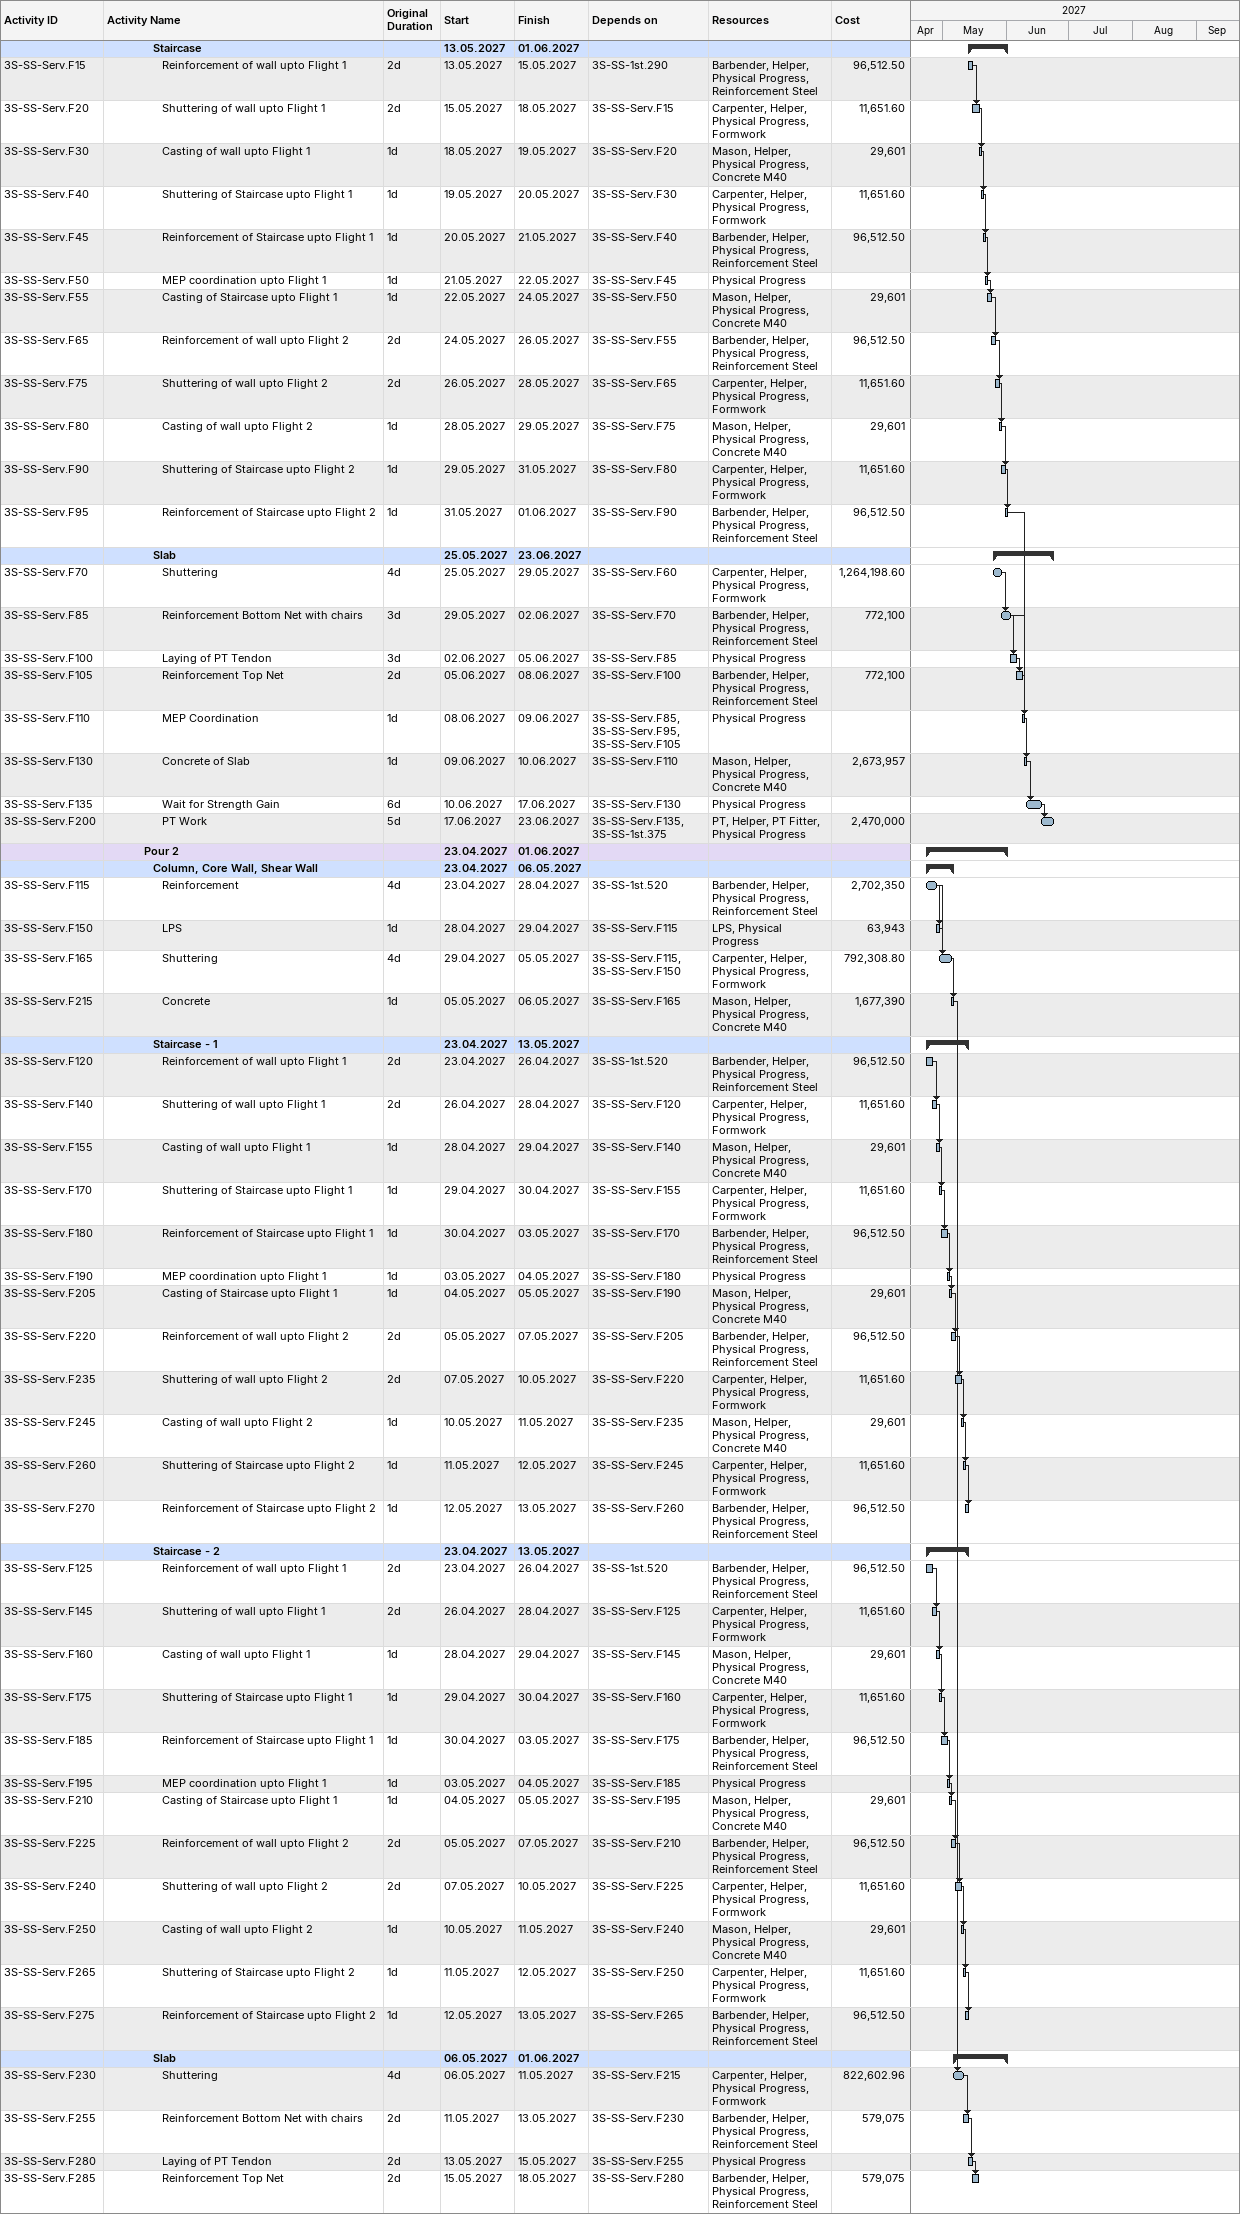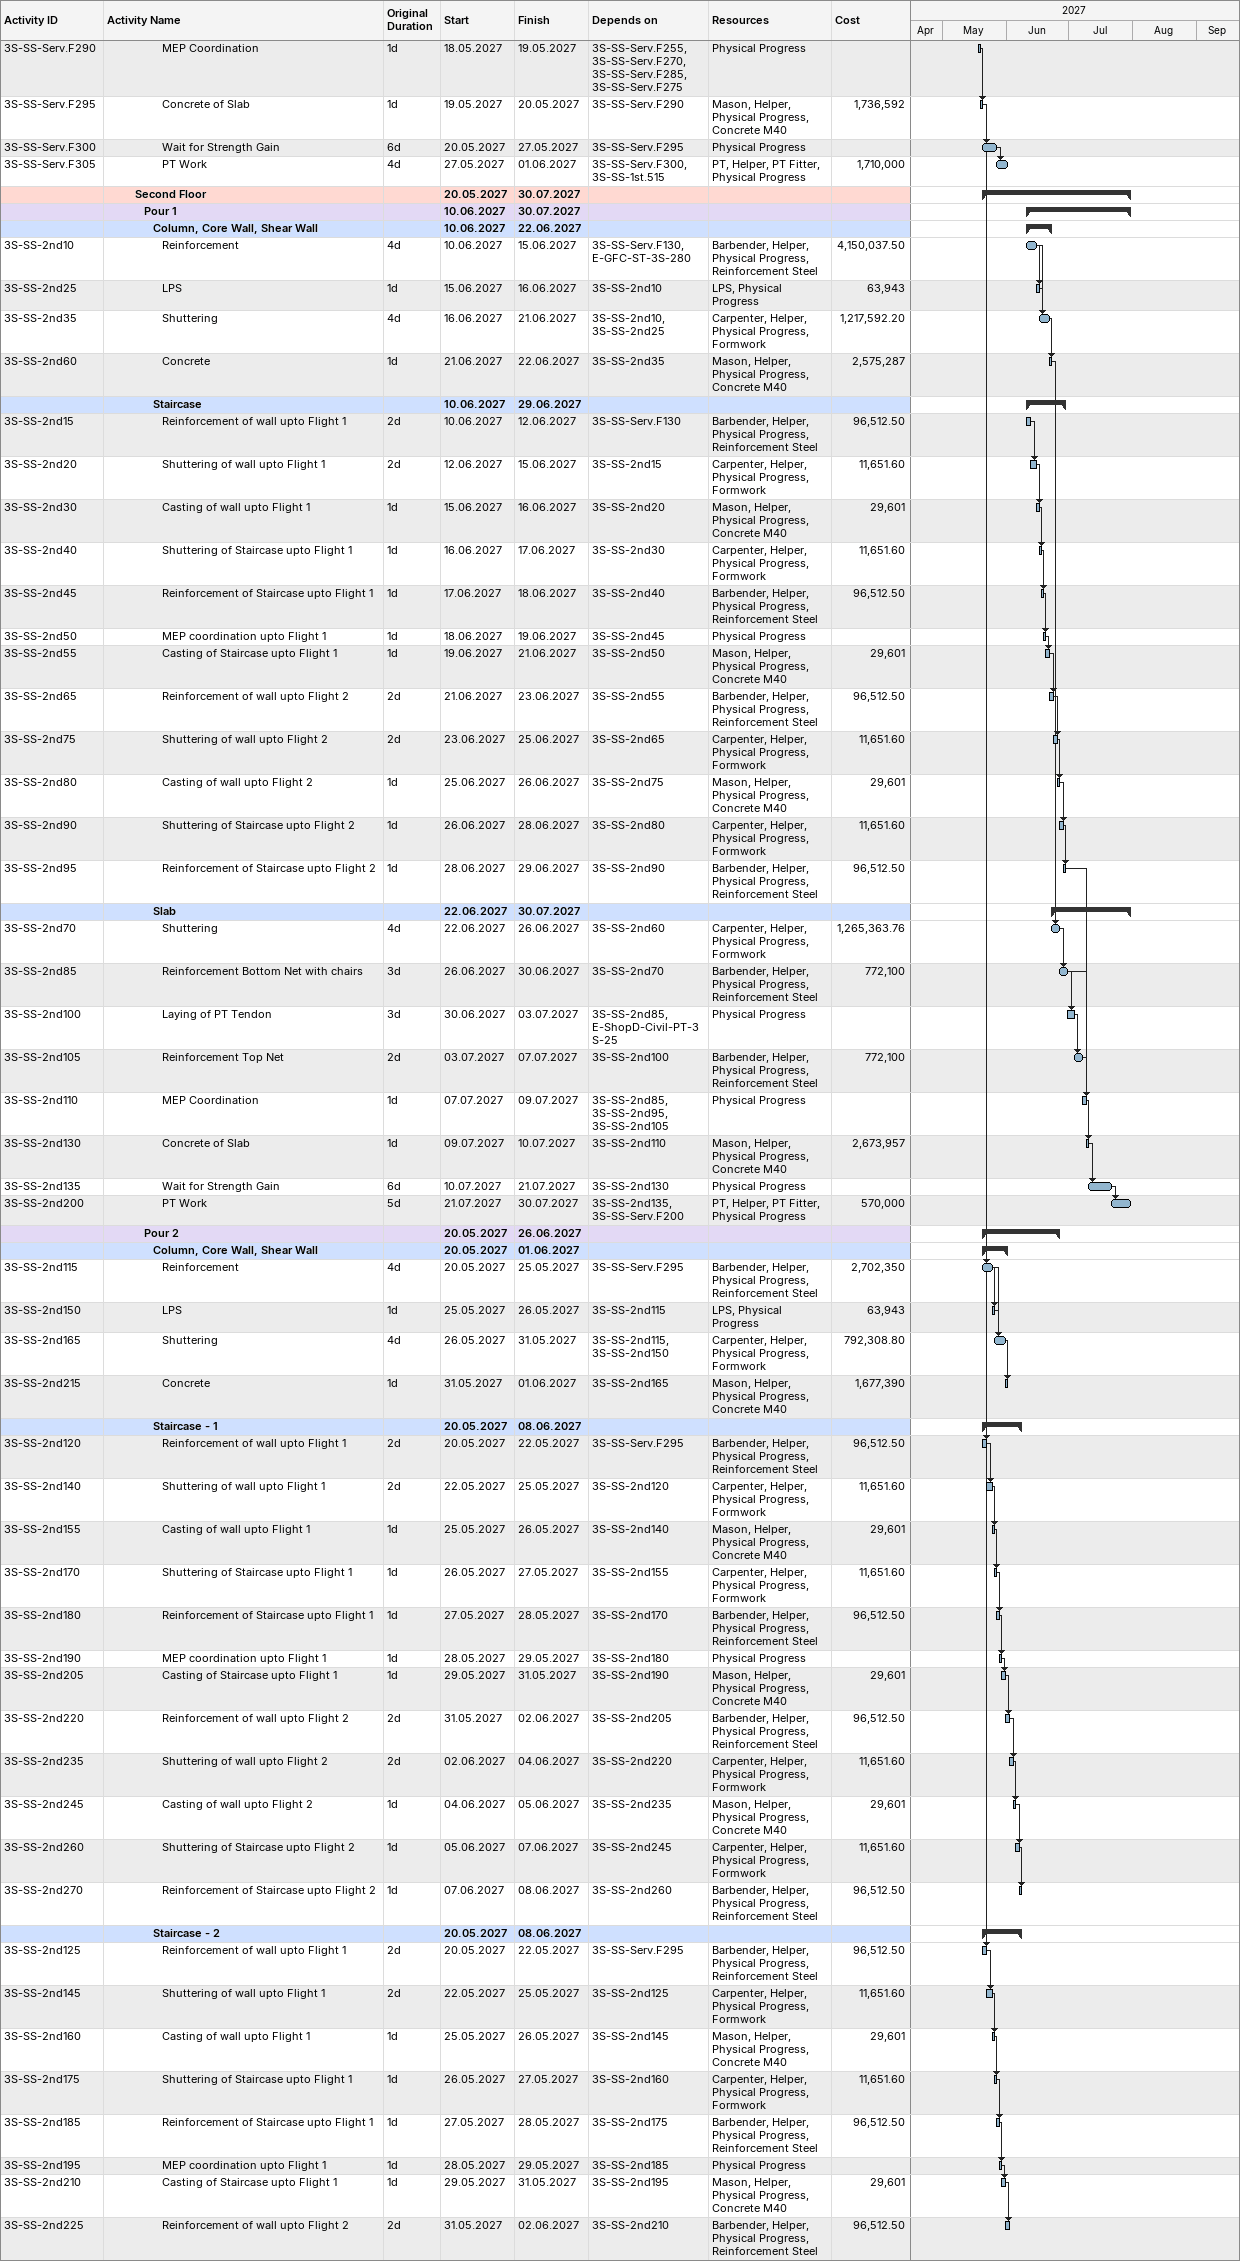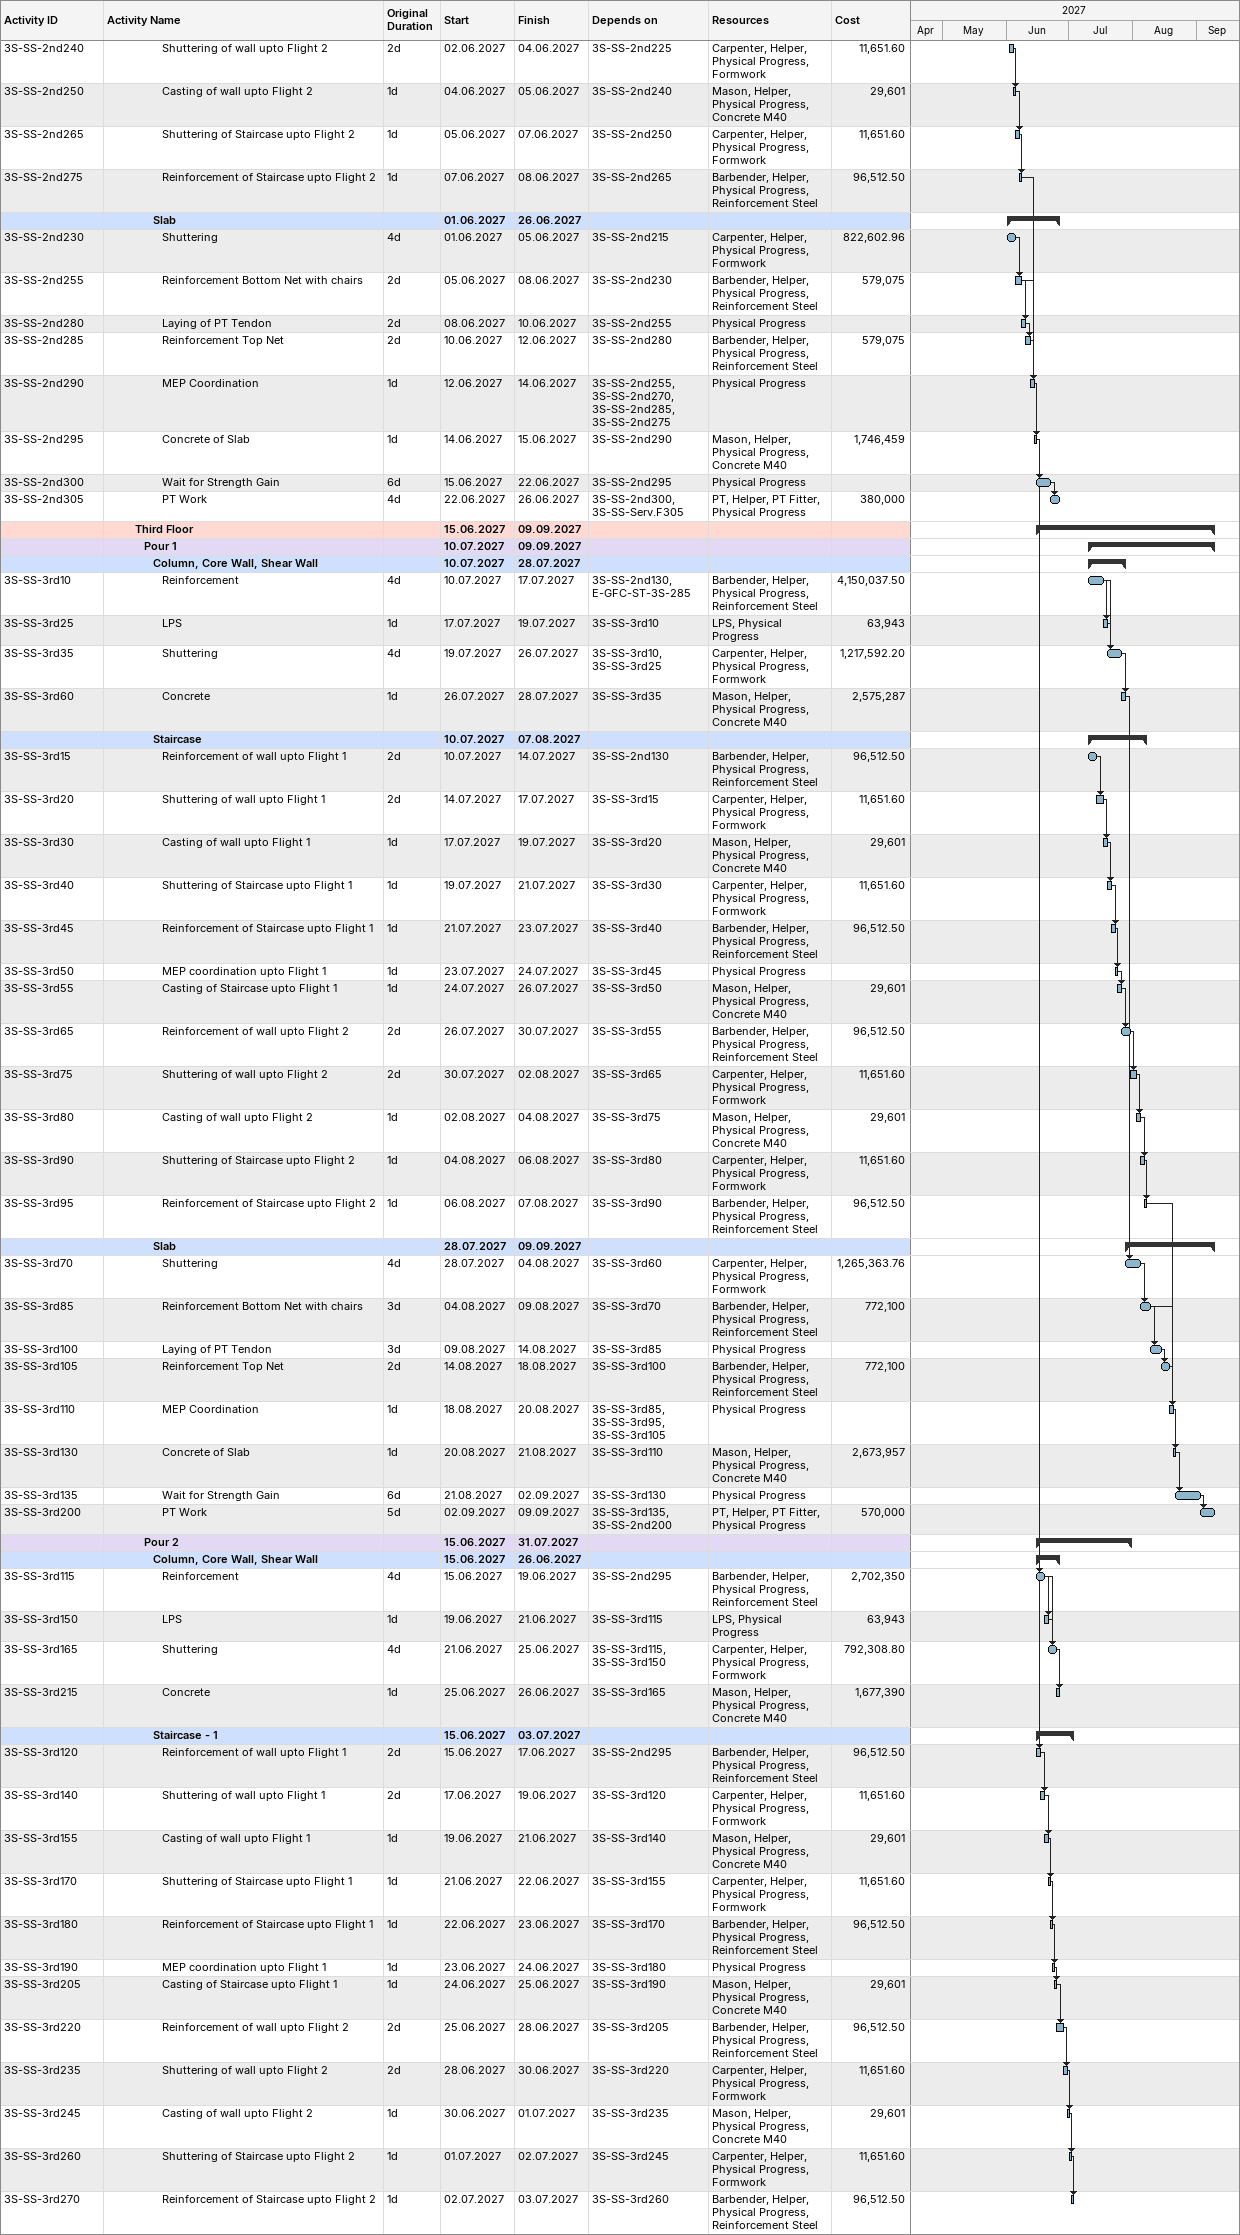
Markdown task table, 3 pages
| ID | Level | Task | Original duration | Start | Finish | Predecessors | Resources | Cost |
|---|---|---|---|---|---|---|---|---|
|  | 6 | **Staircase** |  | 2027-05-13 | 2027-06-01 |  |  |  |
| 3S-SS-Serv.F15 | 7 | Reinforcement of wall upto Flight 1 | 2d | 2027-05-13 | 2027-05-15 | 3S-SS-1st.290 | Barbender, Helper, Physical Progress, Reinforcement Steel | 96512.50 |
| 3S-SS-Serv.F20 | 7 | Shuttering of wall upto Flight 1 | 2d | 2027-05-15 | 2027-05-18 | 3S-SS-Serv.F15 | Carpenter, Helper, Physical Progress, Formwork | 11651.60 |
| 3S-SS-Serv.F30 | 7 | Casting of wall upto Flight 1 | 1d | 2027-05-18 | 2027-05-19 | 3S-SS-Serv.F20 | Mason, Helper, Physical Progress, Concrete M40 | 29601 |
| 3S-SS-Serv.F40 | 7 | Shuttering of Staircase upto Flight 1 | 1d | 2027-05-19 | 2027-05-20 | 3S-SS-Serv.F30 | Carpenter, Helper, Physical Progress, Formwork | 11651.60 |
| 3S-SS-Serv.F45 | 7 | Reinforcement of Staircase upto Flight 1 | 1d | 2027-05-20 | 2027-05-21 | 3S-SS-Serv.F40 | Barbender, Helper, Physical Progress, Reinforcement Steel | 96512.50 |
| 3S-SS-Serv.F50 | 7 | MEP coordination upto Flight 1 | 1d | 2027-05-21 | 2027-05-22 | 3S-SS-Serv.F45 | Physical Progress |  |
| 3S-SS-Serv.F55 | 7 | Casting of Staircase upto Flight 1 | 1d | 2027-05-22 | 2027-05-24 | 3S-SS-Serv.F50 | Mason, Helper, Physical Progress, Concrete M40 | 29601 |
| 3S-SS-Serv.F65 | 7 | Reinforcement of wall upto Flight 2 | 2d | 2027-05-24 | 2027-05-26 | 3S-SS-Serv.F55 | Barbender, Helper, Physical Progress, Reinforcement Steel | 96512.50 |
| 3S-SS-Serv.F75 | 7 | Shuttering of wall upto Flight 2 | 2d | 2027-05-26 | 2027-05-28 | 3S-SS-Serv.F65 | Carpenter, Helper, Physical Progress, Formwork | 11651.60 |
| 3S-SS-Serv.F80 | 7 | Casting of wall upto Flight 2 | 1d | 2027-05-28 | 2027-05-29 | 3S-SS-Serv.F75 | Mason, Helper, Physical Progress, Concrete M40 | 29601 |
| 3S-SS-Serv.F90 | 7 | Shuttering of Staircase upto Flight 2 | 1d | 2027-05-29 | 2027-05-31 | 3S-SS-Serv.F80 | Carpenter, Helper, Physical Progress, Formwork | 11651.60 |
| 3S-SS-Serv.F95 | 7 | Reinforcement of Staircase upto Flight 2 | 1d | 2027-05-31 | 2027-06-01 | 3S-SS-Serv.F90 | Barbender, Helper, Physical Progress, Reinforcement Steel | 96512.50 |
|  | 6 | **Slab** |  | 2027-05-25 | 2027-06-23 |  |  |  |
| 3S-SS-Serv.F70 | 7 | Shuttering | 4d | 2027-05-25 | 2027-05-29 | 3S-SS-Serv.F60 | Carpenter, Helper, Physical Progress, Formwork | 1264198.60 |
| 3S-SS-Serv.F85 | 7 | Reinforcement Bottom Net with chairs | 3d | 2027-05-29 | 2027-06-02 | 3S-SS-Serv.F70 | Barbender, Helper, Physical Progress, Reinforcement Steel | 772100 |
| 3S-SS-Serv.F100 | 7 | Laying of PT Tendon | 3d | 2027-06-02 | 2027-06-05 | 3S-SS-Serv.F85 | Physical Progress |  |
| 3S-SS-Serv.F105 | 7 | Reinforcement Top Net | 2d | 2027-06-05 | 2027-06-08 | 3S-SS-Serv.F100 | Barbender, Helper, Physical Progress, Reinforcement Steel | 772100 |
| 3S-SS-Serv.F110 | 7 | MEP Coordination | 1d | 2027-06-08 | 2027-06-09 | 3S-SS-Serv.F85, 3S-SS-Serv.F95, 3S-SS-Serv.F105 | Physical Progress |  |
| 3S-SS-Serv.F130 | 7 | Concrete of Slab | 1d | 2027-06-09 | 2027-06-10 | 3S-SS-Serv.F110 | Mason, Helper, Physical Progress, Concrete M40 | 2673957 |
| 3S-SS-Serv.F135 | 7 | Wait for Strength Gain | 6d | 2027-06-10 | 2027-06-17 | 3S-SS-Serv.F130 | Physical Progress |  |
| 3S-SS-Serv.F200 | 7 | PT Work | 5d | 2027-06-17 | 2027-06-23 | 3S-SS-Serv.F135, 3S-SS-1st.375 | PT, Helper, PT Fitter, Physical Progress | 2470000 |
|  | 5 | **Pour 2** |  | 2027-04-23 | 2027-06-01 |  |  |  |
|  | 6 | **Column, Core Wall, Shear Wall** |  | 2027-04-23 | 2027-05-06 |  |  |  |
| 3S-SS-Serv.F115 | 7 | Reinforcement | 4d | 2027-04-23 | 2027-04-28 | 3S-SS-1st.520 | Barbender, Helper, Physical Progress, Reinforcement Steel | 2702350 |
| 3S-SS-Serv.F150 | 7 | LPS | 1d | 2027-04-28 | 2027-04-29 | 3S-SS-Serv.F115 | LPS, Physical Progress | 63943 |
| 3S-SS-Serv.F165 | 7 | Shuttering | 4d | 2027-04-29 | 2027-05-05 | 3S-SS-Serv.F115, 3S-SS-Serv.F150 | Carpenter, Helper, Physical Progress, Formwork | 792308.80 |
| 3S-SS-Serv.F215 | 7 | Concrete | 1d | 2027-05-05 | 2027-05-06 | 3S-SS-Serv.F165 | Mason, Helper, Physical Progress, Concrete M40 | 1677390 |
|  | 6 | **Staircase - 1** |  | 2027-04-23 | 2027-05-13 |  |  |  |
| 3S-SS-Serv.F120 | 7 | Reinforcement of wall upto Flight 1 | 2d | 2027-04-23 | 2027-04-26 | 3S-SS-1st.520 | Barbender, Helper, Physical Progress, Reinforcement Steel | 96512.50 |
| 3S-SS-Serv.F140 | 7 | Shuttering of wall upto Flight 1 | 2d | 2027-04-26 | 2027-04-28 | 3S-SS-Serv.F120 | Carpenter, Helper, Physical Progress, Formwork | 11651.60 |
| 3S-SS-Serv.F155 | 7 | Casting of wall upto Flight 1 | 1d | 2027-04-28 | 2027-04-29 | 3S-SS-Serv.F140 | Mason, Helper, Physical Progress, Concrete M40 | 29601 |
| 3S-SS-Serv.F170 | 7 | Shuttering of Staircase upto Flight 1 | 1d | 2027-04-29 | 2027-04-30 | 3S-SS-Serv.F155 | Carpenter, Helper, Physical Progress, Formwork | 11651.60 |
| 3S-SS-Serv.F180 | 7 | Reinforcement of Staircase upto Flight 1 | 1d | 2027-04-30 | 2027-05-03 | 3S-SS-Serv.F170 | Barbender, Helper, Physical Progress, Reinforcement Steel | 96512.50 |
| 3S-SS-Serv.F190 | 7 | MEP coordination upto Flight 1 | 1d | 2027-05-03 | 2027-05-04 | 3S-SS-Serv.F180 | Physical Progress |  |
| 3S-SS-Serv.F205 | 7 | Casting of Staircase upto Flight 1 | 1d | 2027-05-04 | 2027-05-05 | 3S-SS-Serv.F190 | Mason, Helper, Physical Progress, Concrete M40 | 29601 |
| 3S-SS-Serv.F220 | 7 | Reinforcement of wall upto Flight 2 | 2d | 2027-05-05 | 2027-05-07 | 3S-SS-Serv.F205 | Barbender, Helper, Physical Progress, Reinforcement Steel | 96512.50 |
| 3S-SS-Serv.F235 | 7 | Shuttering of wall upto Flight 2 | 2d | 2027-05-07 | 2027-05-10 | 3S-SS-Serv.F220 | Carpenter, Helper, Physical Progress, Formwork | 11651.60 |
| 3S-SS-Serv.F245 | 7 | Casting of wall upto Flight 2 | 1d | 2027-05-10 | 2027-05-11 | 3S-SS-Serv.F235 | Mason, Helper, Physical Progress, Concrete M40 | 29601 |
| 3S-SS-Serv.F260 | 7 | Shuttering of Staircase upto Flight 2 | 1d | 2027-05-11 | 2027-05-12 | 3S-SS-Serv.F245 | Carpenter, Helper, Physical Progress, Formwork | 11651.60 |
| 3S-SS-Serv.F270 | 7 | Reinforcement of Staircase upto Flight 2 | 1d | 2027-05-12 | 2027-05-13 | 3S-SS-Serv.F260 | Barbender, Helper, Physical Progress, Reinforcement Steel | 96512.50 |
|  | 6 | **Staircase - 2** |  | 2027-04-23 | 2027-05-13 |  |  |  |
| 3S-SS-Serv.F125 | 7 | Reinforcement of wall upto Flight 1 | 2d | 2027-04-23 | 2027-04-26 | 3S-SS-1st.520 | Barbender, Helper, Physical Progress, Reinforcement Steel | 96512.50 |
| 3S-SS-Serv.F145 | 7 | Shuttering of wall upto Flight 1 | 2d | 2027-04-26 | 2027-04-28 | 3S-SS-Serv.F125 | Carpenter, Helper, Physical Progress, Formwork | 11651.60 |
| 3S-SS-Serv.F160 | 7 | Casting of wall upto Flight 1 | 1d | 2027-04-28 | 2027-04-29 | 3S-SS-Serv.F145 | Mason, Helper, Physical Progress, Concrete M40 | 29601 |
| 3S-SS-Serv.F175 | 7 | Shuttering of Staircase upto Flight 1 | 1d | 2027-04-29 | 2027-04-30 | 3S-SS-Serv.F160 | Carpenter, Helper, Physical Progress, Formwork | 11651.60 |
| 3S-SS-Serv.F185 | 7 | Reinforcement of Staircase upto Flight 1 | 1d | 2027-04-30 | 2027-05-03 | 3S-SS-Serv.F175 | Barbender, Helper, Physical Progress, Reinforcement Steel | 96512.50 |
| 3S-SS-Serv.F195 | 7 | MEP coordination upto Flight 1 | 1d | 2027-05-03 | 2027-05-04 | 3S-SS-Serv.F185 | Physical Progress |  |
| 3S-SS-Serv.F210 | 7 | Casting of Staircase upto Flight 1 | 1d | 2027-05-04 | 2027-05-05 | 3S-SS-Serv.F195 | Mason, Helper, Physical Progress, Concrete M40 | 29601 |
| 3S-SS-Serv.F225 | 7 | Reinforcement of wall upto Flight 2 | 2d | 2027-05-05 | 2027-05-07 | 3S-SS-Serv.F210 | Barbender, Helper, Physical Progress, Reinforcement Steel | 96512.50 |
| 3S-SS-Serv.F240 | 7 | Shuttering of wall upto Flight 2 | 2d | 2027-05-07 | 2027-05-10 | 3S-SS-Serv.F225 | Carpenter, Helper, Physical Progress, Formwork | 11651.60 |
| 3S-SS-Serv.F250 | 7 | Casting of wall upto Flight 2 | 1d | 2027-05-10 | 2027-05-11 | 3S-SS-Serv.F240 | Mason, Helper, Physical Progress, Concrete M40 | 29601 |
| 3S-SS-Serv.F265 | 7 | Shuttering of Staircase upto Flight 2 | 1d | 2027-05-11 | 2027-05-12 | 3S-SS-Serv.F250 | Carpenter, Helper, Physical Progress, Formwork | 11651.60 |
| 3S-SS-Serv.F275 | 7 | Reinforcement of Staircase upto Flight 2 | 1d | 2027-05-12 | 2027-05-13 | 3S-SS-Serv.F265 | Barbender, Helper, Physical Progress, Reinforcement Steel | 96512.50 |
|  | 6 | **Slab** |  | 2027-05-06 | 2027-06-01 |  |  |  |
| 3S-SS-Serv.F230 | 7 | Shuttering | 4d | 2027-05-06 | 2027-05-11 | 3S-SS-Serv.F215 | Carpenter, Helper, Physical Progress, Formwork | 822602.96 |
| 3S-SS-Serv.F255 | 7 | Reinforcement Bottom Net with chairs | 2d | 2027-05-11 | 2027-05-13 | 3S-SS-Serv.F230 | Barbender, Helper, Physical Progress, Reinforcement Steel | 579075 |
| 3S-SS-Serv.F280 | 7 | Laying of PT Tendon | 2d | 2027-05-13 | 2027-05-15 | 3S-SS-Serv.F255 | Physical Progress |  |
| 3S-SS-Serv.F285 | 7 | Reinforcement Top Net | 2d | 2027-05-15 | 2027-05-18 | 3S-SS-Serv.F280 | Barbender, Helper, Physical Progress, Reinforcement Steel | 579075 |
| 3S-SS-Serv.F290 | 7 | MEP Coordination | 1d | 2027-05-18 | 2027-05-19 | 3S-SS-Serv.F255, 3S-SS-Serv.F270, 3S-SS-Serv.F285, 3S-SS-Serv.F275 | Physical Progress |  |
| 3S-SS-Serv.F295 | 7 | Concrete of Slab | 1d | 2027-05-19 | 2027-05-20 | 3S-SS-Serv.F290 | Mason, Helper, Physical Progress, Concrete M40 | 1736592 |
| 3S-SS-Serv.F300 | 7 | Wait for Strength Gain | 6d | 2027-05-20 | 2027-05-27 | 3S-SS-Serv.F295 | Physical Progress |  |
| 3S-SS-Serv.F305 | 7 | PT Work | 4d | 2027-05-27 | 2027-06-01 | 3S-SS-Serv.F300, 3S-SS-1st.515 | PT, Helper, PT Fitter, Physical Progress | 1710000 |
|  | 4 | **Second Floor** |  | 2027-05-20 | 2027-07-30 |  |  |  |
|  | 5 | **Pour 1** |  | 2027-06-10 | 2027-07-30 |  |  |  |
|  | 6 | **Column, Core Wall, Shear Wall** |  | 2027-06-10 | 2027-06-22 |  |  |  |
| 3S-SS-2nd10 | 7 | Reinforcement | 4d | 2027-06-10 | 2027-06-15 | 3S-SS-Serv.F130, E-GFC-ST-3S-280 | Barbender, Helper, Physical Progress, Reinforcement Steel | 4150037.50 |
| 3S-SS-2nd25 | 7 | LPS | 1d | 2027-06-15 | 2027-06-16 | 3S-SS-2nd10 | LPS, Physical Progress | 63943 |
| 3S-SS-2nd35 | 7 | Shuttering | 4d | 2027-06-16 | 2027-06-21 | 3S-SS-2nd10, 3S-SS-2nd25 | Carpenter, Helper, Physical Progress, Formwork | 1217592.20 |
| 3S-SS-2nd60 | 7 | Concrete | 1d | 2027-06-21 | 2027-06-22 | 3S-SS-2nd35 | Mason, Helper, Physical Progress, Concrete M40 | 2575287 |
|  | 6 | **Staircase** |  | 2027-06-10 | 2027-06-29 |  |  |  |
| 3S-SS-2nd15 | 7 | Reinforcement of wall upto Flight 1 | 2d | 2027-06-10 | 2027-06-12 | 3S-SS-Serv.F130 | Barbender, Helper, Physical Progress, Reinforcement Steel | 96512.50 |
| 3S-SS-2nd20 | 7 | Shuttering of wall upto Flight 1 | 2d | 2027-06-12 | 2027-06-15 | 3S-SS-2nd15 | Carpenter, Helper, Physical Progress, Formwork | 11651.60 |
| 3S-SS-2nd30 | 7 | Casting of wall upto Flight 1 | 1d | 2027-06-15 | 2027-06-16 | 3S-SS-2nd20 | Mason, Helper, Physical Progress, Concrete M40 | 29601 |
| 3S-SS-2nd40 | 7 | Shuttering of Staircase upto Flight 1 | 1d | 2027-06-16 | 2027-06-17 | 3S-SS-2nd30 | Carpenter, Helper, Physical Progress, Formwork | 11651.60 |
| 3S-SS-2nd45 | 7 | Reinforcement of Staircase upto Flight 1 | 1d | 2027-06-17 | 2027-06-18 | 3S-SS-2nd40 | Barbender, Helper, Physical Progress, Reinforcement Steel | 96512.50 |
| 3S-SS-2nd50 | 7 | MEP coordination upto Flight 1 | 1d | 2027-06-18 | 2027-06-19 | 3S-SS-2nd45 | Physical Progress |  |
| 3S-SS-2nd55 | 7 | Casting of Staircase upto Flight 1 | 1d | 2027-06-19 | 2027-06-21 | 3S-SS-2nd50 | Mason, Helper, Physical Progress, Concrete M40 | 29601 |
| 3S-SS-2nd65 | 7 | Reinforcement of wall upto Flight 2 | 2d | 2027-06-21 | 2027-06-23 | 3S-SS-2nd55 | Barbender, Helper, Physical Progress, Reinforcement Steel | 96512.50 |
| 3S-SS-2nd75 | 7 | Shuttering of wall upto Flight 2 | 2d | 2027-06-23 | 2027-06-25 | 3S-SS-2nd65 | Carpenter, Helper, Physical Progress, Formwork | 11651.60 |
| 3S-SS-2nd80 | 7 | Casting of wall upto Flight 2 | 1d | 2027-06-25 | 2027-06-26 | 3S-SS-2nd75 | Mason, Helper, Physical Progress, Concrete M40 | 29601 |
| 3S-SS-2nd90 | 7 | Shuttering of Staircase upto Flight 2 | 1d | 2027-06-26 | 2027-06-28 | 3S-SS-2nd80 | Carpenter, Helper, Physical Progress, Formwork | 11651.60 |
| 3S-SS-2nd95 | 7 | Reinforcement of Staircase upto Flight 2 | 1d | 2027-06-28 | 2027-06-29 | 3S-SS-2nd90 | Barbender, Helper, Physical Progress, Reinforcement Steel | 96512.50 |
|  | 6 | **Slab** |  | 2027-06-22 | 2027-07-30 |  |  |  |
| 3S-SS-2nd70 | 7 | Shuttering | 4d | 2027-06-22 | 2027-06-26 | 3S-SS-2nd60 | Carpenter, Helper, Physical Progress, Formwork | 1265363.76 |
| 3S-SS-2nd85 | 7 | Reinforcement Bottom Net with chairs | 3d | 2027-06-26 | 2027-06-30 | 3S-SS-2nd70 | Barbender, Helper, Physical Progress, Reinforcement Steel | 772100 |
| 3S-SS-2nd100 | 7 | Laying of PT Tendon | 3d | 2027-06-30 | 2027-07-03 | 3S-SS-2nd85, E-ShopD-Civil-PT-3S-25 | Physical Progress |  |
| 3S-SS-2nd105 | 7 | Reinforcement Top Net | 2d | 2027-07-03 | 2027-07-07 | 3S-SS-2nd100 | Barbender, Helper, Physical Progress, Reinforcement Steel | 772100 |
| 3S-SS-2nd110 | 7 | MEP Coordination | 1d | 2027-07-07 | 2027-07-09 | 3S-SS-2nd85, 3S-SS-2nd95, 3S-SS-2nd105 | Physical Progress |  |
| 3S-SS-2nd130 | 7 | Concrete of Slab | 1d | 2027-07-09 | 2027-07-10 | 3S-SS-2nd110 | Mason, Helper, Physical Progress, Concrete M40 | 2673957 |
| 3S-SS-2nd135 | 7 | Wait for Strength Gain | 6d | 2027-07-10 | 2027-07-21 | 3S-SS-2nd130 | Physical Progress |  |
| 3S-SS-2nd200 | 7 | PT Work | 5d | 2027-07-21 | 2027-07-30 | 3S-SS-2nd135, 3S-SS-Serv.F200 | PT, Helper, PT Fitter, Physical Progress | 570000 |
|  | 5 | **Pour 2** |  | 2027-05-20 | 2027-06-26 |  |  |  |
|  | 6 | **Column, Core Wall, Shear Wall** |  | 2027-05-20 | 2027-06-01 |  |  |  |
| 3S-SS-2nd115 | 7 | Reinforcement | 4d | 2027-05-20 | 2027-05-25 | 3S-SS-Serv.F295 | Barbender, Helper, Physical Progress, Reinforcement Steel | 2702350 |
| 3S-SS-2nd150 | 7 | LPS | 1d | 2027-05-25 | 2027-05-26 | 3S-SS-2nd115 | LPS, Physical Progress | 63943 |
| 3S-SS-2nd165 | 7 | Shuttering | 4d | 2027-05-26 | 2027-05-31 | 3S-SS-2nd115, 3S-SS-2nd150 | Carpenter, Helper, Physical Progress, Formwork | 792308.80 |
| 3S-SS-2nd215 | 7 | Concrete | 1d | 2027-05-31 | 2027-06-01 | 3S-SS-2nd165 | Mason, Helper, Physical Progress, Concrete M40 | 1677390 |
|  | 6 | **Staircase - 1** |  | 2027-05-20 | 2027-06-08 |  |  |  |
| 3S-SS-2nd120 | 7 | Reinforcement of wall upto Flight 1 | 2d | 2027-05-20 | 2027-05-22 | 3S-SS-Serv.F295 | Barbender, Helper, Physical Progress, Reinforcement Steel | 96512.50 |
| 3S-SS-2nd140 | 7 | Shuttering of wall upto Flight 1 | 2d | 2027-05-22 | 2027-05-25 | 3S-SS-2nd120 | Carpenter, Helper, Physical Progress, Formwork | 11651.60 |
| 3S-SS-2nd155 | 7 | Casting of wall upto Flight 1 | 1d | 2027-05-25 | 2027-05-26 | 3S-SS-2nd140 | Mason, Helper, Physical Progress, Concrete M40 | 29601 |
| 3S-SS-2nd170 | 7 | Shuttering of Staircase upto Flight 1 | 1d | 2027-05-26 | 2027-05-27 | 3S-SS-2nd155 | Carpenter, Helper, Physical Progress, Formwork | 11651.60 |
| 3S-SS-2nd180 | 7 | Reinforcement of Staircase upto Flight 1 | 1d | 2027-05-27 | 2027-05-28 | 3S-SS-2nd170 | Barbender, Helper, Physical Progress, Reinforcement Steel | 96512.50 |
| 3S-SS-2nd190 | 7 | MEP coordination upto Flight 1 | 1d | 2027-05-28 | 2027-05-29 | 3S-SS-2nd180 | Physical Progress |  |
| 3S-SS-2nd205 | 7 | Casting of Staircase upto Flight 1 | 1d | 2027-05-29 | 2027-05-31 | 3S-SS-2nd190 | Mason, Helper, Physical Progress, Concrete M40 | 29601 |
| 3S-SS-2nd220 | 7 | Reinforcement of wall upto Flight 2 | 2d | 2027-05-31 | 2027-06-02 | 3S-SS-2nd205 | Barbender, Helper, Physical Progress, Reinforcement Steel | 96512.50 |
| 3S-SS-2nd235 | 7 | Shuttering of wall upto Flight 2 | 2d | 2027-06-02 | 2027-06-04 | 3S-SS-2nd220 | Carpenter, Helper, Physical Progress, Formwork | 11651.60 |
| 3S-SS-2nd245 | 7 | Casting of wall upto Flight 2 | 1d | 2027-06-04 | 2027-06-05 | 3S-SS-2nd235 | Mason, Helper, Physical Progress, Concrete M40 | 29601 |
| 3S-SS-2nd260 | 7 | Shuttering of Staircase upto Flight 2 | 1d | 2027-06-05 | 2027-06-07 | 3S-SS-2nd245 | Carpenter, Helper, Physical Progress, Formwork | 11651.60 |
| 3S-SS-2nd270 | 7 | Reinforcement of Staircase upto Flight 2 | 1d | 2027-06-07 | 2027-06-08 | 3S-SS-2nd260 | Barbender, Helper, Physical Progress, Reinforcement Steel | 96512.50 |
|  | 6 | **Staircase - 2** |  | 2027-05-20 | 2027-06-08 |  |  |  |
| 3S-SS-2nd125 | 7 | Reinforcement of wall upto Flight 1 | 2d | 2027-05-20 | 2027-05-22 | 3S-SS-Serv.F295 | Barbender, Helper, Physical Progress, Reinforcement Steel | 96512.50 |
| 3S-SS-2nd145 | 7 | Shuttering of wall upto Flight 1 | 2d | 2027-05-22 | 2027-05-25 | 3S-SS-2nd125 | Carpenter, Helper, Physical Progress, Formwork | 11651.60 |
| 3S-SS-2nd160 | 7 | Casting of wall upto Flight 1 | 1d | 2027-05-25 | 2027-05-26 | 3S-SS-2nd145 | Mason, Helper, Physical Progress, Concrete M40 | 29601 |
| 3S-SS-2nd175 | 7 | Shuttering of Staircase upto Flight 1 | 1d | 2027-05-26 | 2027-05-27 | 3S-SS-2nd160 | Carpenter, Helper, Physical Progress, Formwork | 11651.60 |
| 3S-SS-2nd185 | 7 | Reinforcement of Staircase upto Flight 1 | 1d | 2027-05-27 | 2027-05-28 | 3S-SS-2nd175 | Barbender, Helper, Physical Progress, Reinforcement Steel | 96512.50 |
| 3S-SS-2nd195 | 7 | MEP coordination upto Flight 1 | 1d | 2027-05-28 | 2027-05-29 | 3S-SS-2nd185 | Physical Progress |  |
| 3S-SS-2nd210 | 7 | Casting of Staircase upto Flight 1 | 1d | 2027-05-29 | 2027-05-31 | 3S-SS-2nd195 | Mason, Helper, Physical Progress, Concrete M40 | 29601 |
| 3S-SS-2nd225 | 7 | Reinforcement of wall upto Flight 2 | 2d | 2027-05-31 | 2027-06-02 | 3S-SS-2nd210 | Barbender, Helper, Physical Progress, Reinforcement Steel | 96512.50 |
| 3S-SS-2nd240 | 7 | Shuttering of wall upto Flight 2 | 2d | 2027-06-02 | 2027-06-04 | 3S-SS-2nd225 | Carpenter, Helper, Physical Progress, Formwork | 11651.60 |
| 3S-SS-2nd250 | 7 | Casting of wall upto Flight 2 | 1d | 2027-06-04 | 2027-06-05 | 3S-SS-2nd240 | Mason, Helper, Physical Progress, Concrete M40 | 29601 |
| 3S-SS-2nd265 | 7 | Shuttering of Staircase upto Flight 2 | 1d | 2027-06-05 | 2027-06-07 | 3S-SS-2nd250 | Carpenter, Helper, Physical Progress, Formwork | 11651.60 |
| 3S-SS-2nd275 | 7 | Reinforcement of Staircase upto Flight 2 | 1d | 2027-06-07 | 2027-06-08 | 3S-SS-2nd265 | Barbender, Helper, Physical Progress, Reinforcement Steel | 96512.50 |
|  | 6 | **Slab** |  | 2027-06-01 | 2027-06-26 |  |  |  |
| 3S-SS-2nd230 | 7 | Shuttering | 4d | 2027-06-01 | 2027-06-05 | 3S-SS-2nd215 | Carpenter, Helper, Physical Progress, Formwork | 822602.96 |
| 3S-SS-2nd255 | 7 | Reinforcement Bottom Net with chairs | 2d | 2027-06-05 | 2027-06-08 | 3S-SS-2nd230 | Barbender, Helper, Physical Progress, Reinforcement Steel | 579075 |
| 3S-SS-2nd280 | 7 | Laying of PT Tendon | 2d | 2027-06-08 | 2027-06-10 | 3S-SS-2nd255 | Physical Progress |  |
| 3S-SS-2nd285 | 7 | Reinforcement Top Net | 2d | 2027-06-10 | 2027-06-12 | 3S-SS-2nd280 | Barbender, Helper, Physical Progress, Reinforcement Steel | 579075 |
| 3S-SS-2nd290 | 7 | MEP Coordination | 1d | 2027-06-12 | 2027-06-14 | 3S-SS-2nd255, 3S-SS-2nd270, 3S-SS-2nd285, 3S-SS-2nd275 | Physical Progress |  |
| 3S-SS-2nd295 | 7 | Concrete of Slab | 1d | 2027-06-14 | 2027-06-15 | 3S-SS-2nd290 | Mason, Helper, Physical Progress, Concrete M40 | 1746459 |
| 3S-SS-2nd300 | 7 | Wait for Strength Gain | 6d | 2027-06-15 | 2027-06-22 | 3S-SS-2nd295 | Physical Progress |  |
| 3S-SS-2nd305 | 7 | PT Work | 4d | 2027-06-22 | 2027-06-26 | 3S-SS-2nd300, 3S-SS-Serv.F305 | PT, Helper, PT Fitter, Physical Progress | 380000 |
|  | 4 | **Third Floor** |  | 2027-06-15 | 2027-09-09 |  |  |  |
|  | 5 | **Pour 1** |  | 2027-07-10 | 2027-09-09 |  |  |  |
|  | 6 | **Column, Core Wall, Shear Wall** |  | 2027-07-10 | 2027-07-28 |  |  |  |
| 3S-SS-3rd10 | 7 | Reinforcement | 4d | 2027-07-10 | 2027-07-17 | 3S-SS-2nd130, E-GFC-ST-3S-285 | Barbender, Helper, Physical Progress, Reinforcement Steel | 4150037.50 |
| 3S-SS-3rd25 | 7 | LPS | 1d | 2027-07-17 | 2027-07-19 | 3S-SS-3rd10 | LPS, Physical Progress | 63943 |
| 3S-SS-3rd35 | 7 | Shuttering | 4d | 2027-07-19 | 2027-07-26 | 3S-SS-3rd10, 3S-SS-3rd25 | Carpenter, Helper, Physical Progress, Formwork | 1217592.20 |
| 3S-SS-3rd60 | 7 | Concrete | 1d | 2027-07-26 | 2027-07-28 | 3S-SS-3rd35 | Mason, Helper, Physical Progress, Concrete M40 | 2575287 |
|  | 6 | **Staircase** |  | 2027-07-10 | 2027-08-07 |  |  |  |
| 3S-SS-3rd15 | 7 | Reinforcement of wall upto Flight 1 | 2d | 2027-07-10 | 2027-07-14 | 3S-SS-2nd130 | Barbender, Helper, Physical Progress, Reinforcement Steel | 96512.50 |
| 3S-SS-3rd20 | 7 | Shuttering of wall upto Flight 1 | 2d | 2027-07-14 | 2027-07-17 | 3S-SS-3rd15 | Carpenter, Helper, Physical Progress, Formwork | 11651.60 |
| 3S-SS-3rd30 | 7 | Casting of wall upto Flight 1 | 1d | 2027-07-17 | 2027-07-19 | 3S-SS-3rd20 | Mason, Helper, Physical Progress, Concrete M40 | 29601 |
| 3S-SS-3rd40 | 7 | Shuttering of Staircase upto Flight 1 | 1d | 2027-07-19 | 2027-07-21 | 3S-SS-3rd30 | Carpenter, Helper, Physical Progress, Formwork | 11651.60 |
| 3S-SS-3rd45 | 7 | Reinforcement of Staircase upto Flight 1 | 1d | 2027-07-21 | 2027-07-23 | 3S-SS-3rd40 | Barbender, Helper, Physical Progress, Reinforcement Steel | 96512.50 |
| 3S-SS-3rd50 | 7 | MEP coordination upto Flight 1 | 1d | 2027-07-23 | 2027-07-24 | 3S-SS-3rd45 | Physical Progress |  |
| 3S-SS-3rd55 | 7 | Casting of Staircase upto Flight 1 | 1d | 2027-07-24 | 2027-07-26 | 3S-SS-3rd50 | Mason, Helper, Physical Progress, Concrete M40 | 29601 |
| 3S-SS-3rd65 | 7 | Reinforcement of wall upto Flight 2 | 2d | 2027-07-26 | 2027-07-30 | 3S-SS-3rd55 | Barbender, Helper, Physical Progress, Reinforcement Steel | 96512.50 |
| 3S-SS-3rd75 | 7 | Shuttering of wall upto Flight 2 | 2d | 2027-07-30 | 2027-08-02 | 3S-SS-3rd65 | Carpenter, Helper, Physical Progress, Formwork | 11651.60 |
| 3S-SS-3rd80 | 7 | Casting of wall upto Flight 2 | 1d | 2027-08-02 | 2027-08-04 | 3S-SS-3rd75 | Mason, Helper, Physical Progress, Concrete M40 | 29601 |
| 3S-SS-3rd90 | 7 | Shuttering of Staircase upto Flight 2 | 1d | 2027-08-04 | 2027-08-06 | 3S-SS-3rd80 | Carpenter, Helper, Physical Progress, Formwork | 11651.60 |
| 3S-SS-3rd95 | 7 | Reinforcement of Staircase upto Flight 2 | 1d | 2027-08-06 | 2027-08-07 | 3S-SS-3rd90 | Barbender, Helper, Physical Progress, Reinforcement Steel | 96512.50 |
|  | 6 | **Slab** |  | 2027-07-28 | 2027-09-09 |  |  |  |
| 3S-SS-3rd70 | 7 | Shuttering | 4d | 2027-07-28 | 2027-08-04 | 3S-SS-3rd60 | Carpenter, Helper, Physical Progress, Formwork | 1265363.76 |
| 3S-SS-3rd85 | 7 | Reinforcement Bottom Net with chairs | 3d | 2027-08-04 | 2027-08-09 | 3S-SS-3rd70 | Barbender, Helper, Physical Progress, Reinforcement Steel | 772100 |
| 3S-SS-3rd100 | 7 | Laying of PT Tendon | 3d | 2027-08-09 | 2027-08-14 | 3S-SS-3rd85 | Physical Progress |  |
| 3S-SS-3rd105 | 7 | Reinforcement Top Net | 2d | 2027-08-14 | 2027-08-18 | 3S-SS-3rd100 | Barbender, Helper, Physical Progress, Reinforcement Steel | 772100 |
| 3S-SS-3rd110 | 7 | MEP Coordination | 1d | 2027-08-18 | 2027-08-20 | 3S-SS-3rd85, 3S-SS-3rd95, 3S-SS-3rd105 | Physical Progress |  |
| 3S-SS-3rd130 | 7 | Concrete of Slab | 1d | 2027-08-20 | 2027-08-21 | 3S-SS-3rd110 | Mason, Helper, Physical Progress, Concrete M40 | 2673957 |
| 3S-SS-3rd135 | 7 | Wait for Strength Gain | 6d | 2027-08-21 | 2027-09-02 | 3S-SS-3rd130 | Physical Progress |  |
| 3S-SS-3rd200 | 7 | PT Work | 5d | 2027-09-02 | 2027-09-09 | 3S-SS-3rd135, 3S-SS-2nd200 | PT, Helper, PT Fitter, Physical Progress | 570000 |
|  | 5 | **Pour 2** |  | 2027-06-15 | 2027-07-31 |  |  |  |
|  | 6 | **Column, Core Wall, Shear Wall** |  | 2027-06-15 | 2027-06-26 |  |  |  |
| 3S-SS-3rd115 | 7 | Reinforcement | 4d | 2027-06-15 | 2027-06-19 | 3S-SS-2nd295 | Barbender, Helper, Physical Progress, Reinforcement Steel | 2702350 |
| 3S-SS-3rd150 | 7 | LPS | 1d | 2027-06-19 | 2027-06-21 | 3S-SS-3rd115 | LPS, Physical Progress | 63943 |
| 3S-SS-3rd165 | 7 | Shuttering | 4d | 2027-06-21 | 2027-06-25 | 3S-SS-3rd115, 3S-SS-3rd150 | Carpenter, Helper, Physical Progress, Formwork | 792308.80 |
| 3S-SS-3rd215 | 7 | Concrete | 1d | 2027-06-25 | 2027-06-26 | 3S-SS-3rd165 | Mason, Helper, Physical Progress, Concrete M40 | 1677390 |
|  | 6 | **Staircase - 1** |  | 2027-06-15 | 2027-07-03 |  |  |  |
| 3S-SS-3rd120 | 7 | Reinforcement of wall upto Flight 1 | 2d | 2027-06-15 | 2027-06-17 | 3S-SS-2nd295 | Barbender, Helper, Physical Progress, Reinforcement Steel | 96512.50 |
| 3S-SS-3rd140 | 7 | Shuttering of wall upto Flight 1 | 2d | 2027-06-17 | 2027-06-19 | 3S-SS-3rd120 | Carpenter, Helper, Physical Progress, Formwork | 11651.60 |
| 3S-SS-3rd155 | 7 | Casting of wall upto Flight 1 | 1d | 2027-06-19 | 2027-06-21 | 3S-SS-3rd140 | Mason, Helper, Physical Progress, Concrete M40 | 29601 |
| 3S-SS-3rd170 | 7 | Shuttering of Staircase upto Flight 1 | 1d | 2027-06-21 | 2027-06-22 | 3S-SS-3rd155 | Carpenter, Helper, Physical Progress, Formwork | 11651.60 |
| 3S-SS-3rd180 | 7 | Reinforcement of Staircase upto Flight 1 | 1d | 2027-06-22 | 2027-06-23 | 3S-SS-3rd170 | Barbender, Helper, Physical Progress, Reinforcement Steel | 96512.50 |
| 3S-SS-3rd190 | 7 | MEP coordination upto Flight 1 | 1d | 2027-06-23 | 2027-06-24 | 3S-SS-3rd180 | Physical Progress |  |
| 3S-SS-3rd205 | 7 | Casting of Staircase upto Flight 1 | 1d | 2027-06-24 | 2027-06-25 | 3S-SS-3rd190 | Mason, Helper, Physical Progress, Concrete M40 | 29601 |
| 3S-SS-3rd220 | 7 | Reinforcement of wall upto Flight 2 | 2d | 2027-06-25 | 2027-06-28 | 3S-SS-3rd205 | Barbender, Helper, Physical Progress, Reinforcement Steel | 96512.50 |
| 3S-SS-3rd235 | 7 | Shuttering of wall upto Flight 2 | 2d | 2027-06-28 | 2027-06-30 | 3S-SS-3rd220 | Carpenter, Helper, Physical Progress, Formwork | 11651.60 |
| 3S-SS-3rd245 | 7 | Casting of wall upto Flight 2 | 1d | 2027-06-30 | 2027-07-01 | 3S-SS-3rd235 | Mason, Helper, Physical Progress, Concrete M40 | 29601 |
| 3S-SS-3rd260 | 7 | Shuttering of Staircase upto Flight 2 | 1d | 2027-07-01 | 2027-07-02 | 3S-SS-3rd245 | Carpenter, Helper, Physical Progress, Formwork | 11651.60 |
| 3S-SS-3rd270 | 7 | Reinforcement of Staircase upto Flight 2 | 1d | 2027-07-02 | 2027-07-03 | 3S-SS-3rd260 | Barbender, Helper, Physical Progress, Reinforcement Steel | 96512.50 |
